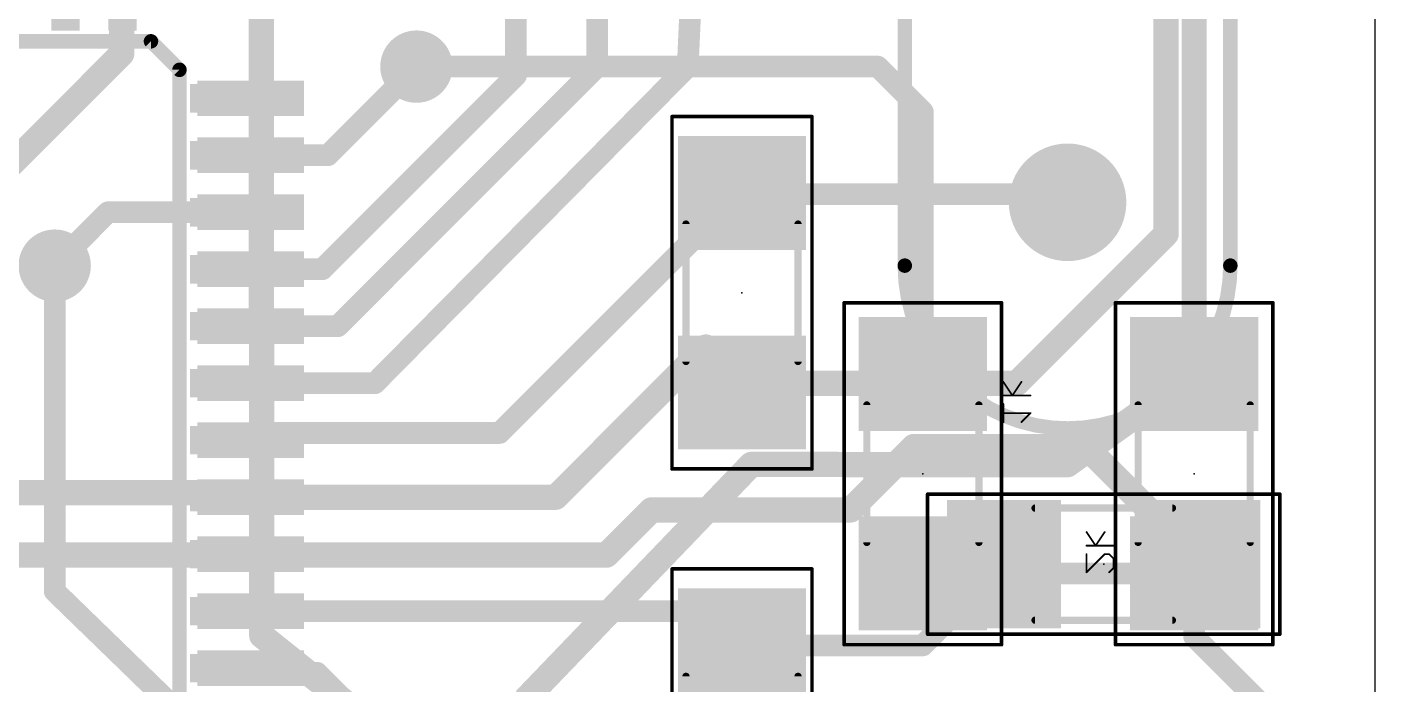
# Model space of a CAD drawing. Extents: x 0 to 91.2, y 0 to 65.1.
# Drawn here: x 34.41 to 53.34, y 32.61 to 41.83 of the extents above; entities that cross this region are included whole.
import ezdxf

# ---------------------------------------------------------------- set-up
doc = ezdxf.new("R2010")
doc.units = 0
for name, color, linetype in [('1', 22, 'CONTINUOUS'), ('16', 175, 'CONTINUOUS'), ('17', 82, 'CONTINUOUS'), ('18', 82, 'CONTINUOUS'), ('20', 7, 'CONTINUOUS'), ('21', 253, 'CONTINUOUS'), ('23', 7, 'CONTINUOUS'), ('24', 7, 'CONTINUOUS'), ('28', 253, 'CONTINUOUS'), ('39', 22, 'CONTINUOUS'), ('40', 175, 'CONTINUOUS'), ('51', 253, 'CONTINUOUS'), ('52', 253, 'CONTINUOUS')]:
    doc.layers.add(name, color=color, linetype=linetype)

# ---------------------------------------------------------------- blocks, each defined once
blk = doc.blocks.new('RECT')
blk.add_solid([(-0.5, -0.5), (0.5, -0.5), (-0.5, 0.5), (0.5, 0.5)])
blk = doc.blocks.new('ROUNDP')
at = {"const_width": 0.5}
blk.add_lwpolyline([(0, -0.25, 1), (0, 0.25, 1), (0, -0.25)], format="xyb", dxfattribs=at)
blk = doc.blocks.new('ROUNDV')
at = {"const_width": 0.5}
blk.add_lwpolyline([(0, -0.25, 1), (0, 0.25, 1), (0, -0.25)], format="xyb", dxfattribs=at)

msp = doc.modelspace()

# ---------------------------------------------------------------- linework, layer by layer
at = {"layer": '1'}
for points, const_width in [([(50.4063, 38.9255), (50.4063, 44.9326)], 0.3556), ([(41.275, 41.148), (41.275, 43.307)], 0.3048), ([(42.418, 41.275), (42.418, 42.926)], 0.3048), ([(43.7642, 42.9514), (43.688, 41.275)], 0.3048), ([(35.7378, 42.5577), (35.7378, 41.4528)], 0.3556), ([(35.7378, 41.4528), (33.274, 38.989)], 0.3556), ([(38.557, 38.43), (41.275, 41.148)], 0.3048), ([(38.633, 40.03), (39.878, 41.275)], 0.3048), ([(38.773, 37.63), (42.418, 41.275)], 0.3048), ([(43.688, 41.275), (39.2938, 36.83)], 0.3048), ([(37.55, 40.03), (38.633, 40.03)], 0.3048), ([(44.3992, 39.4843), (41.0464, 36.1315)], 0.3048), ([(44.3992, 39.4843), (44.45, 39.5)], 0.3048), ([(44.5389, 39.4843), (44.45, 39.5)], 0.3048), ([(44.5389, 39.4843), (49.0093, 39.4843)], 0.3048), ([(49.0093, 39.4843), (49.022, 39.37)], 0.3048), ([(35.547, 39.23), (34.798, 38.481)], 0.3048), ([(37.55, 39.23), (35.547, 39.23)], 0.3048), ([(48.3108, 36.83), (50.4063, 38.9255)], 0.3556), ([(37.55, 38.43), (38.557, 38.43)], 0.3048), ([(37.55, 37.63), (38.773, 37.63)], 0.3048), ([(41.834, 35.23), (43.942, 37.338)], 0.3556), ([(43.942, 37.338), (43.942, 37.208)], 0.3556), ([(43.942, 37.208), (44.45, 36.7)], 0.3556), ([(39.2938, 36.83), (37.55, 36.83)], 0.3048), ([(44.5389, 36.83), (44.45, 36.7)], 0.3556), ([(44.5389, 36.83), (48.3108, 36.83)], 0.3556), ([(37.5539, 36.1315), (37.55, 36.03)], 0.3048), ([(41.0464, 36.1315), (37.5539, 36.1315)], 0.3048), ([(46.863, 35.941), (45.974, 35.052)], 0.3556), ([(49.276, 35.941), (46.863, 35.941)], 0.3556), ([(50.927, 34.29), (49.276, 35.941)], 0.3556), ([(37.4142, 35.2933), (33.7947, 35.2933)], 0.3556), ([(37.4142, 35.2933), (37.55, 35.23)], 0.3556), ([(37.55, 35.23), (41.834, 35.23)], 0.3556), ([(43.18, 35.052), (42.545, 34.417)], 0.3556), ([(45.974, 35.052), (43.18, 35.052)], 0.3556), ([(33.274, 34.417), (37.537, 34.417)], 0.3556), ([(37.4142, 34.4551), (37.55, 34.43)], 0.3556), ([(37.537, 34.417), (37.55, 34.43)], 0.3556), ([(37.563, 34.417), (37.55, 34.43)], 0.3556), ([(42.545, 34.417), (37.563, 34.417)], 0.3556), ([(50.93, 34.29), (50.927, 34.29)], 0.3556), ([(48.13, 34.29), (46.99, 33.15)], 0.3048), ([(43.97, 33.63), (37.55, 33.63)], 0.3048), ([(44.45, 33.15), (43.97, 33.63)], 0.3048), ([(46.99, 33.15), (44.45, 33.15)], 0.3048), ([(37.55, 32.83), (37.614, 32.766)], 0.3048), ([(37.614, 32.766), (38.481, 32.766)], 0.3048), ([(38.481, 32.766), (39.24, 32.007)], 0.3048)]:
    msp.add_lwpolyline(points, dxfattribs=dict(at, const_width=const_width))
for points, const_width in [([(35.6489, 41.4528, 1), (35.8267, 41.4528)], 0.1778), ([(35.8007, 41.3899, 1), (35.6749, 41.5157)], 0.1778), ([(39.9319, 41.2211, 1), (39.8241, 41.3289)], 0.1524), ([(41.3289, 41.0941, 1), (41.2211, 41.2019)], 0.1524), ([(42.3418, 41.275, 1), (42.4942, 41.275)], 0.1524), ([(42.4719, 41.2211, 1), (42.3641, 41.3289)], 0.1524), ([(43.6119, 41.2785, 1), (43.7641, 41.2715)], 0.1524), ([(43.7422, 41.2214, 1), (43.6338, 41.3286)], 0.1524), ([(41.1988, 41.148, 1), (41.3512, 41.148)], 0.1524), ([(37.55, 40.1062, 1), (37.55, 39.9538)], 0.1524), ([(38.5791, 40.0839, 1), (38.6869, 39.9761)], 0.1524), ([(38.633, 39.9538, 1), (38.633, 40.1062)], 0.1524), ([(44.3767, 39.5571, 1), (44.4217, 39.4115)], 0.1524), ([(44.4531, 39.4304, 1), (44.3453, 39.5382)], 0.1524), ([(44.4633, 39.575, 1), (44.4367, 39.425)], 0.1524), ([(44.4725, 39.4272, 1), (44.4275, 39.5728)], 0.1524), ([(44.5389, 39.5605, 1), (44.5389, 39.4081)], 0.1524), ([(44.5256, 39.4093, 1), (44.5522, 39.5593)], 0.1524), ([(49.085, 39.4927, 1), (48.9336, 39.4759)], 0.1524), ([(49.0093, 39.4081, 1), (49.0093, 39.5605)], 0.1524), ([(35.547, 39.3062, 1), (35.547, 39.1538)], 0.1524), ([(35.6009, 39.1761, 1), (35.4931, 39.2839)], 0.1524), ([(37.55, 39.1538, 1), (37.55, 39.3062)], 0.1524), ([(48.9463, 39.3616, 1), (49.0977, 39.3784)], 0.1524), ([(50.3174, 38.9255, 1), (50.4952, 38.9255)], 0.1778), ([(50.4692, 38.8626, 1), (50.3434, 38.9884)], 0.1778), ([(34.7441, 38.5349, 1), (34.8519, 38.4271)], 0.1524), ([(37.55, 38.5062, 1), (37.55, 38.3538)], 0.1524), ([(38.5031, 38.4839, 1), (38.6109, 38.3761)], 0.1524), ([(38.557, 38.3538, 1), (38.557, 38.5062)], 0.1524), ([(37.55, 37.7062, 1), (37.55, 37.5538)], 0.1524), ([(38.7191, 37.6839, 1), (38.8269, 37.5761)], 0.1524), ([(38.773, 37.5538, 1), (38.773, 37.7062)], 0.1524), ([(44.0309, 37.338, 1), (43.8531, 37.338)], 0.1778), ([(44.0049, 37.2751, 1), (43.8791, 37.4009)], 0.1778), ([(44.0049, 37.2709, 1), (43.8791, 37.1451)], 0.1778), ([(43.8531, 37.208, 1), (44.0309, 37.208)], 0.1778), ([(37.55, 36.9062, 1), (37.55, 36.7538)], 0.1524), ([(39.2396, 36.8836, 1), (39.348, 36.7764)], 0.1524), ([(39.2938, 36.7538, 1), (39.2938, 36.9062)], 0.1524), ([(44.5389, 36.9189, 1), (44.5389, 36.7411)], 0.1778), ([(44.6123, 36.7798, 1), (44.4655, 36.8802)], 0.1778), ([(48.2479, 36.8929, 1), (48.3737, 36.7671)], 0.1778), ([(48.3108, 36.7411, 1), (48.3108, 36.9189)], 0.1778), ([(44.3766, 36.7502, 1), (44.5234, 36.6498)], 0.1778), ([(44.3871, 36.6371, 1), (44.5129, 36.7629)], 0.1778), ([(37.5539, 36.2077, 1), (37.5539, 36.0553)], 0.1524), ([(37.63, 36.1286, 1), (37.4778, 36.1344)], 0.1524), ([(40.9925, 36.1854, 1), (41.1003, 36.0776)], 0.1524), ([(41.0464, 36.0553, 1), (41.0464, 36.2077)], 0.1524), ([(37.4739, 36.0329, 1), (37.6261, 36.0271)], 0.1524), ([(46.863, 36.0299, 1), (46.863, 35.8521)], 0.1778), ([(46.9259, 35.8781, 1), (46.8001, 36.0039)], 0.1778), ([(49.3389, 36.0039, 1), (49.2131, 35.8781)], 0.1778), ([(49.276, 35.8521, 1), (49.276, 36.0299)], 0.1778), ([(37.4518, 35.3739, 1), (37.3766, 35.2127)], 0.1778), ([(37.4142, 35.2044, 1), (37.4142, 35.3822)], 0.1778), ([(37.55, 35.3189, 1), (37.55, 35.1411)], 0.1778), ([(41.834, 35.1411, 1), (41.834, 35.3189)], 0.1778), ([(37.5124, 35.1494, 1), (37.5876, 35.3106)], 0.1778), ([(41.7711, 35.2929, 1), (41.8969, 35.1671)], 0.1778), ([(43.18, 35.1409, 1), (43.18, 34.9631)], 0.1778), ([(43.2429, 34.9891, 1), (43.1171, 35.1149)], 0.1778), ([(45.974, 34.9631, 1), (45.974, 35.1409)], 0.1778), ([(45.9111, 35.1149, 1), (46.0369, 34.9891)], 0.1778), ([(37.4304, 34.5425, 1), (37.398, 34.3677)], 0.1778), ([(37.4741, 34.4799, 1), (37.5999, 34.3541)], 0.1778), ([(37.6129, 34.4929, 1), (37.4871, 34.3671)], 0.1778), ([(37.563, 34.5059, 1), (37.563, 34.3281)], 0.1778), ([(37.6129, 34.3671, 1), (37.4871, 34.4929)], 0.1778), ([(37.5001, 34.3541, 1), (37.6259, 34.4799)], 0.1778), ([(37.5338, 34.3426, 1), (37.5662, 34.5174)], 0.1778), ([(37.537, 34.3281, 1), (37.537, 34.5059)], 0.1778), ([(42.4821, 34.4799, 1), (42.6079, 34.3541)], 0.1778), ([(42.545, 34.3281, 1), (42.545, 34.5059)], 0.1778), ([(50.927, 34.3789, 1), (50.927, 34.2011)], 0.1778), ([(50.93, 34.2011, 1), (50.93, 34.3789)], 0.1778), ([(48.1839, 34.2361, 1), (48.0761, 34.3439)], 0.1524), ([(50.8641, 34.2271, 1), (50.9899, 34.3529)], 0.1778), ([(37.55, 33.7062, 1), (37.55, 33.5538)], 0.1524), ([(44.0239, 33.6839, 1), (43.9161, 33.5761)], 0.1524), ([(43.97, 33.5538, 1), (43.97, 33.7062)], 0.1524), ([(44.45, 33.2262, 1), (44.45, 33.0738)], 0.1524), ([(44.3961, 33.0961, 1), (44.5039, 33.2039)], 0.1524), ([(46.9361, 33.2039, 1), (47.0439, 33.0961)], 0.1524), ([(46.99, 33.0738, 1), (46.99, 33.2262)], 0.1524), ([(37.6039, 32.8839, 1), (37.4961, 32.7761)], 0.1524), ([(37.614, 32.8422, 1), (37.614, 32.6898)], 0.1524), ([(37.5601, 32.7121, 1), (37.6679, 32.8199)], 0.1524), ([(38.5349, 32.8199, 1), (38.4271, 32.7121)], 0.1524), ([(38.481, 32.6898, 1), (38.481, 32.8422)], 0.1524)]:
    msp.add_lwpolyline(points, format="xyb", dxfattribs=dict(at, const_width=const_width))
at = {"layer": '16'}
for points, const_width in [([(50.8, 36.96), (50.8, 49.403)], 0.3556), ([(37.6936, 46.8884), (37.7063, 33.2867)], 0.3556), ([(39.878, 41.275), (46.355, 41.275)], 0.3048), ([(46.355, 41.275), (46.99, 40.64)], 0.3048), ([(46.99, 40.64), (46.99, 36.96)], 0.3048), ([(34.798, 38.481), (34.798, 33.909)], 0.3048), ([(49.022, 35.687), (50.8, 36.96)], 0.3556), ([(41.402, 32.385), (44.58, 35.69)], 0.3556), ([(44.58, 35.69), (49.022, 35.687)], 0.3556), ([(50.8, 34.16), (46.99, 34.16)], 0.3048), ([(50.8, 33.271), (50.8, 34.16)], 0.3048), ([(34.798, 33.909), (39.116, 29.718)], 0.3048), ([(37.7063, 33.2867), (40.259, 31.242)], 0.3556), ([(52.07, 32.001), (50.8, 33.271)], 0.3048)]:
    msp.add_lwpolyline(points, dxfattribs=dict(at, const_width=const_width))
for points, const_width in [([(39.878, 41.3512, 1), (39.878, 41.1988)], 0.1524), ([(46.4089, 41.3289, 1), (46.3011, 41.2211)], 0.1524), ([(46.355, 41.1988, 1), (46.355, 41.3512)], 0.1524), ([(47.0662, 40.64, 1), (46.9138, 40.64)], 0.1524), ([(46.9361, 40.5861, 1), (47.0439, 40.6939)], 0.1524), ([(34.8742, 38.481, 1), (34.7218, 38.481)], 0.1524), ([(50.8518, 36.8877, 1), (50.7482, 37.0323)], 0.1778), ([(46.9138, 36.96, 1), (47.0662, 36.96)], 0.1524), ([(50.7111, 36.96, 1), (50.8889, 36.96)], 0.1778), ([(44.5801, 35.7789, 1), (44.5799, 35.6011)], 0.1778), ([(44.6441, 35.6284, 1), (44.5159, 35.7516)], 0.1778), ([(48.9702, 35.7593, 1), (49.0738, 35.6147)], 0.1778), ([(49.0219, 35.5981, 1), (49.0221, 35.7759)], 0.1778), ([(46.99, 34.2362, 1), (46.99, 34.0838)], 0.1524), ([(50.8762, 34.16, 1), (50.7238, 34.16)], 0.1524), ([(50.8, 34.0838, 1), (50.8, 34.2362)], 0.1524), ([(34.8511, 33.9637, 1), (34.7449, 33.8543)], 0.1524), ([(34.7218, 33.909, 1), (34.8742, 33.909)], 0.1524), ([(37.7619, 33.3561, 1), (37.6507, 33.2173)], 0.1778), ([(37.6174, 33.2866, 1), (37.7952, 33.2868)], 0.1778), ([(50.8539, 33.3249, 1), (50.7461, 33.2171)], 0.1524), ([(50.7238, 33.271, 1), (50.8762, 33.271)], 0.1524)]:
    msp.add_lwpolyline(points, format="xyb", dxfattribs=dict(at, const_width=const_width))
at = {"layer": '20'}
msp.add_line((53.34, 0.01), (53.34, 64.77), dxfattribs=at)
at = {"layer": '21', "const_width": 0.2032}
for points in [[(46.736, 45.339), (46.736, 38.481)], [(51.308, 38.481), (51.308, 45.339)], [(27.35, 41.63), (36.15, 41.63)], [(36.15, 41.63), (36.55, 41.23)], [(36.55, 41.23), (36.55, 32.43)]]:
    msp.add_lwpolyline(points, dxfattribs=at)
at = {"layer": '21'}
for points, const_width in [([(36.1859, 41.6659, 1), (36.1141, 41.5941)], 0.1016), ([(36.15, 41.5792, 1), (36.15, 41.6808)], 0.1016), ([(36.6008, 41.23, 1), (36.4992, 41.23)], 0.1016), ([(36.5141, 41.1941, 1), (36.5859, 41.2659)], 0.1016), ([(46.736, 38.481, 1), (51.308, 38.481)], 0.2032), ([(46.7868, 38.481, 1), (46.6852, 38.481)], 0.1016), ([(46.6852, 38.481, 1), (46.7868, 38.481)], 0.1016), ([(51.3588, 38.481, 1), (51.2572, 38.481)], 0.1016), ([(51.2572, 38.481, 1), (51.3588, 38.481)], 0.1016)]:
    msp.add_lwpolyline(points, format="xyb", dxfattribs=dict(at, const_width=const_width))
at = {"layer": '23'}
for p in [(44.45, 38.1), (49.53, 34.29)]:
    msp.add_point(p, dxfattribs=at)
at = {"layer": '24'}
for p in [(46.99, 35.56), (50.8, 35.56)]:
    msp.add_point(p, dxfattribs=at)
at = {"layer": '28', "const_width": 0.0254}
for points in [[(48.1203, 36.8485), (48.2474, 36.6579)], [(48.2474, 36.6579), (48.3745, 36.8485)], [(48.1203, 36.6579), (48.5016, 36.6579)], [(48.1203, 36.2837), (48.1203, 36.5379)], [(48.5016, 36.4108), (48.1203, 36.4108)], [(48.3745, 36.2837), (48.5016, 36.4108)], [(49.2887, 34.7406), (49.4158, 34.5499)], [(49.4158, 34.5499), (49.5429, 34.7406)], [(49.2887, 34.5499), (49.67, 34.5499)], [(49.2887, 34.4299), (49.2887, 34.1757)], [(49.2887, 34.1757), (49.5429, 34.4299)], [(49.5429, 34.4299), (49.6065, 34.4299)], [(49.6065, 34.4299), (49.67, 34.3664)], [(49.67, 34.3664), (49.67, 34.2393)], [(49.67, 34.2393), (49.6065, 34.1757)]]:
    msp.add_lwpolyline(points, dxfattribs=at)
at = {"layer": '28', "const_width": 0.0127}
for points in [[(48.1256, 36.852, 1), (48.115, 36.845)], [(48.3798, 36.845, 1), (48.3692, 36.852)], [(48.1203, 36.6642, 1), (48.1203, 36.6515)], [(48.1266, 36.5379, 1), (48.114, 36.5379)], [(48.2421, 36.6614, 1), (48.2527, 36.6543)], [(48.2421, 36.6543, 1), (48.2527, 36.6614)], [(48.5016, 36.6515, 1), (48.5016, 36.6642)], [(48.1203, 36.4171, 1), (48.1203, 36.4044)], [(48.5061, 36.4063, 1), (48.4971, 36.4152)], [(48.5016, 36.4044, 1), (48.5016, 36.4171)], [(48.114, 36.2837, 1), (48.1266, 36.2837)], [(48.37, 36.2881, 1), (48.379, 36.2792)], [(49.294, 34.7441, 1), (49.2834, 34.737)], [(49.5482, 34.737, 1), (49.5376, 34.7441)], [(49.2887, 34.5563, 1), (49.2887, 34.5436)], [(49.4105, 34.5534, 1), (49.4211, 34.5464)], [(49.4105, 34.5464, 1), (49.4211, 34.5534)], [(49.67, 34.5436, 1), (49.67, 34.5563)], [(49.2951, 34.4299, 1), (49.2824, 34.4299)], [(49.5429, 34.4363, 1), (49.5429, 34.4236)], [(49.5474, 34.4254, 1), (49.5384, 34.4344)], [(49.611, 34.4344, 1), (49.602, 34.4254)], [(49.6065, 34.4236, 1), (49.6065, 34.4363)], [(49.6764, 34.3664, 1), (49.6637, 34.3664)], [(49.6655, 34.3619, 1), (49.6745, 34.3709)], [(49.2842, 34.1802, 1), (49.2932, 34.1712)], [(49.2824, 34.1757, 1), (49.2951, 34.1757)], [(49.602, 34.1802, 1), (49.611, 34.1712)], [(49.6637, 34.2393, 1), (49.6764, 34.2393)], [(49.6745, 34.2348, 1), (49.6655, 34.2437)]]:
    msp.add_lwpolyline(points, format="xyb", dxfattribs=at)
at = {"layer": '39', "const_width": 0.0508}
for points in [[(43.467, 35.627), (43.467, 40.573)], [(43.467, 40.573), (45.433, 40.573)], [(45.433, 40.573), (45.433, 35.627)], [(45.433, 35.627), (43.467, 35.627)], [(47.057, 35.273), (52.003, 35.273)], [(47.057, 33.307), (47.057, 35.273)], [(52.003, 35.273), (52.003, 33.307)], [(43.467, 29.277), (43.467, 34.223)], [(43.467, 34.223), (45.433, 34.223)], [(45.433, 34.223), (45.433, 29.277)], [(52.003, 33.307), (47.057, 33.307)]]:
    msp.add_lwpolyline(points, dxfattribs=at)
at = {"layer": '39', "const_width": 0.0254}
for points in [[(43.4797, 40.573, 1), (43.4543, 40.573)], [(43.467, 40.5857, 1), (43.467, 40.5603)], [(45.4457, 40.573, 1), (45.4203, 40.573)], [(45.433, 40.5603, 1), (45.433, 40.5857)], [(43.467, 35.6397, 1), (43.467, 35.6143)], [(43.4543, 35.627, 1), (43.4797, 35.627)], [(45.4203, 35.627, 1), (45.4457, 35.627)], [(45.433, 35.6143, 1), (45.433, 35.6397)], [(47.057, 35.2857, 1), (47.057, 35.2603)], [(47.0697, 35.273, 1), (47.0443, 35.273)], [(52.0157, 35.273, 1), (51.9903, 35.273)], [(52.003, 35.2603, 1), (52.003, 35.2857)], [(43.4797, 34.223, 1), (43.4543, 34.223)], [(43.467, 34.2357, 1), (43.467, 34.2103)], [(45.4457, 34.223, 1), (45.4203, 34.223)], [(45.433, 34.2103, 1), (45.433, 34.2357)], [(47.057, 33.3197, 1), (47.057, 33.2943)], [(47.0443, 33.307, 1), (47.0697, 33.307)], [(51.9903, 33.307, 1), (52.0157, 33.307)], [(52.003, 33.2943, 1), (52.003, 33.3197)]]:
    msp.add_lwpolyline(points, format="xyb", dxfattribs=at)
at = {"layer": '40', "const_width": 0.0508}
for points in [[(45.8851, 37.9603), (45.8851, 33.1597)], [(48.0949, 37.9603), (45.8851, 37.9603)], [(48.0949, 33.1597), (48.0949, 37.9603)], [(49.6951, 37.9603), (49.6951, 33.1597)], [(51.9049, 37.9603), (49.6951, 37.9603)], [(51.9049, 33.1597), (51.9049, 37.9603)], [(45.8851, 33.1597), (48.0949, 33.1597)], [(49.6951, 33.1597), (51.9049, 33.1597)]]:
    msp.add_lwpolyline(points, dxfattribs=at)
at = {"layer": '40', "const_width": 0.0254}
for points in [[(45.8978, 37.9603, 1), (45.8724, 37.9603)], [(45.8851, 37.973, 1), (45.8851, 37.9476)], [(48.1076, 37.9603, 1), (48.0822, 37.9603)], [(48.0949, 37.9476, 1), (48.0949, 37.973)], [(49.7078, 37.9603, 1), (49.6824, 37.9603)], [(49.6951, 37.973, 1), (49.6951, 37.9476)], [(51.9176, 37.9603, 1), (51.8922, 37.9603)], [(51.9049, 37.9476, 1), (51.9049, 37.973)], [(45.8851, 33.1724, 1), (45.8851, 33.147)], [(45.8724, 33.1597, 1), (45.8978, 33.1597)], [(48.0822, 33.1597, 1), (48.1076, 33.1597)], [(48.0949, 33.147, 1), (48.0949, 33.1724)], [(49.6951, 33.1724, 1), (49.6951, 33.147)], [(49.6824, 33.1597, 1), (49.7078, 33.1597)], [(51.8922, 33.1597, 1), (51.9176, 33.1597)], [(51.9049, 33.147, 1), (51.9049, 33.1724)]]:
    msp.add_lwpolyline(points, format="xyb", dxfattribs=at)
at = {"layer": '51', "const_width": 0.1016}
for points in [[(43.663, 37.135), (43.663, 39.065)], [(45.237, 37.135), (45.237, 39.065)], [(48.565, 35.077), (50.495, 35.077)], [(48.565, 33.503), (50.495, 33.503)], [(43.663, 30.785), (43.663, 32.715)], [(45.237, 30.785), (45.237, 32.715)]]:
    msp.add_lwpolyline(points, dxfattribs=at)
at = {"layer": '51', "const_width": 0.0508}
for points in [[(43.6884, 39.065, 1), (43.6376, 39.065)], [(45.2624, 39.065, 1), (45.2116, 39.065)], [(43.6376, 37.135, 1), (43.6884, 37.135)], [(45.2116, 37.135, 1), (45.2624, 37.135)], [(48.565, 35.1024, 1), (48.565, 35.0516)], [(50.495, 35.0516, 1), (50.495, 35.1024)], [(48.565, 33.5284, 1), (48.565, 33.4776)], [(50.495, 33.4776, 1), (50.495, 33.5284)], [(43.6884, 32.715, 1), (43.6376, 32.715)], [(45.2624, 32.715, 1), (45.2116, 32.715)]]:
    msp.add_lwpolyline(points, format="xyb", dxfattribs=at)
at = {"layer": '52', "const_width": 0.1016}
for points in [[(46.203, 36.525), (46.203, 34.595)], [(47.777, 36.525), (47.777, 34.595)], [(50.013, 34.595), (50.013, 36.525)], [(51.587, 34.595), (51.587, 36.525)]]:
    msp.add_lwpolyline(points, dxfattribs=at)
at = {"layer": '52', "const_width": 0.0508}
for points in [[(46.2284, 36.525, 1), (46.1776, 36.525)], [(47.8024, 36.525, 1), (47.7516, 36.525)], [(50.0384, 36.525, 1), (49.9876, 36.525)], [(51.6124, 36.525, 1), (51.5616, 36.525)], [(46.1776, 34.595, 1), (46.2284, 34.595)], [(47.7516, 34.595, 1), (47.8024, 34.595)], [(49.9876, 34.595, 1), (50.0384, 34.595)], [(51.5616, 34.595, 1), (51.6124, 34.595)]]:
    msp.add_lwpolyline(points, format="xyb", dxfattribs=at)

# ---------------------------------------------------------------- block references
at = {"layer": '1', "rotation": 90}
for p, xscale, yscale in [((37.55, 40.83), 0.5, 1.5), ((37.55, 40.03), 0.5, 1.5), ((44.45, 39.5), 1.6, 1.8), ((37.55, 39.23), 0.5, 1.5), ((37.55, 38.43), 0.5, 1.5), ((37.55, 37.63), 0.5, 1.5), ((44.45, 36.7), 1.6, 1.8), ((37.55, 36.83), 0.5, 1.5), ((37.55, 36.03), 0.5, 1.5), ((37.55, 35.23), 0.5, 1.5), ((37.55, 34.43), 0.5, 1.5), ((44.45, 33.15), 1.6, 1.8), ((37.55, 33.63), 0.5, 1.5), ((37.55, 32.83), 0.5, 1.5)]:
    msp.add_blockref('RECT', p, dxfattribs=dict(at, xscale=xscale, yscale=yscale))
at = {"layer": '1', "xscale": 1.6, "yscale": 1.8}
for p in [(48.13, 34.29), (50.93, 34.29)]:
    msp.add_blockref('RECT', p, dxfattribs=at)
at = {"layer": '16', "xscale": 1.6, "yscale": 1.8}
for p, rotation in [((46.99, 36.96), 270), ((50.8, 36.96), 90), ((46.99, 34.16), 270), ((50.8, 34.16), 90)]:
    msp.add_blockref('RECT', p, dxfattribs=dict(at, rotation=rotation))
at = {"layer": '17', "xscale": 1.651, "yscale": 1.651, "rotation": 180}
msp.add_blockref('ROUNDP', (49.022, 39.37), dxfattribs=at)
msp.add_blockref('ROUNDP', (49.022, 39.37), dxfattribs=at)
at = {"layer": '18', "xscale": 1.016, "yscale": 1.016}
for p in [(39.878, 41.275), (39.878, 41.275), (34.798, 38.481), (34.798, 38.481)]:
    msp.add_blockref('ROUNDV', p, dxfattribs=at)
at = {"layer": '51', "rotation": 90}
for p, xscale, yscale in [((34.95, 42.355), 1.1501, 0.4), ((35.75, 42.355), 1.1501, 0.3998), ((37.2751, 40.83), 0.3998, 1.1501), ((37.2751, 40.03), 0.4, 1.1501), ((44.4491, 39.4267), 0.7501, 1.7), ((37.2751, 39.2299), 0.4, 1.1501), ((37.2751, 38.4301), 0.4001, 1.1501), ((37.2751, 37.63), 0.4001, 1.1501), ((44.4509, 36.7733), 0.7501, 1.7), ((37.2751, 36.83), 0.3998, 1.1501), ((37.2751, 36.0301), 0.4001, 1.1501), ((37.2751, 35.23), 0.4001, 1.1501), ((37.2751, 34.4301), 0.4, 1.1501), ((37.2751, 33.63), 0.4, 1.1501), ((44.4491, 33.0768), 0.7501, 1.7), ((37.2751, 32.83), 0.3998, 1.1501)]:
    msp.add_blockref('RECT', p, dxfattribs=dict(at, xscale=xscale, yscale=yscale))
at = {"layer": '51', "xscale": 0.7501, "yscale": 1.7}
for p in [(48.2033, 34.2891), (50.8568, 34.2909)]:
    msp.add_blockref('RECT', p, dxfattribs=at)
at = {"layer": '52', "xscale": 0.7501, "yscale": 1.7}
for p, rotation in [((46.9909, 36.8867), 270), ((50.8009, 36.8867), 90), ((46.9891, 34.2332), 270), ((50.7991, 34.2332), 90)]:
    msp.add_blockref('RECT', p, dxfattribs=dict(at, rotation=rotation))

doc.saveas('drawing.dxf')
